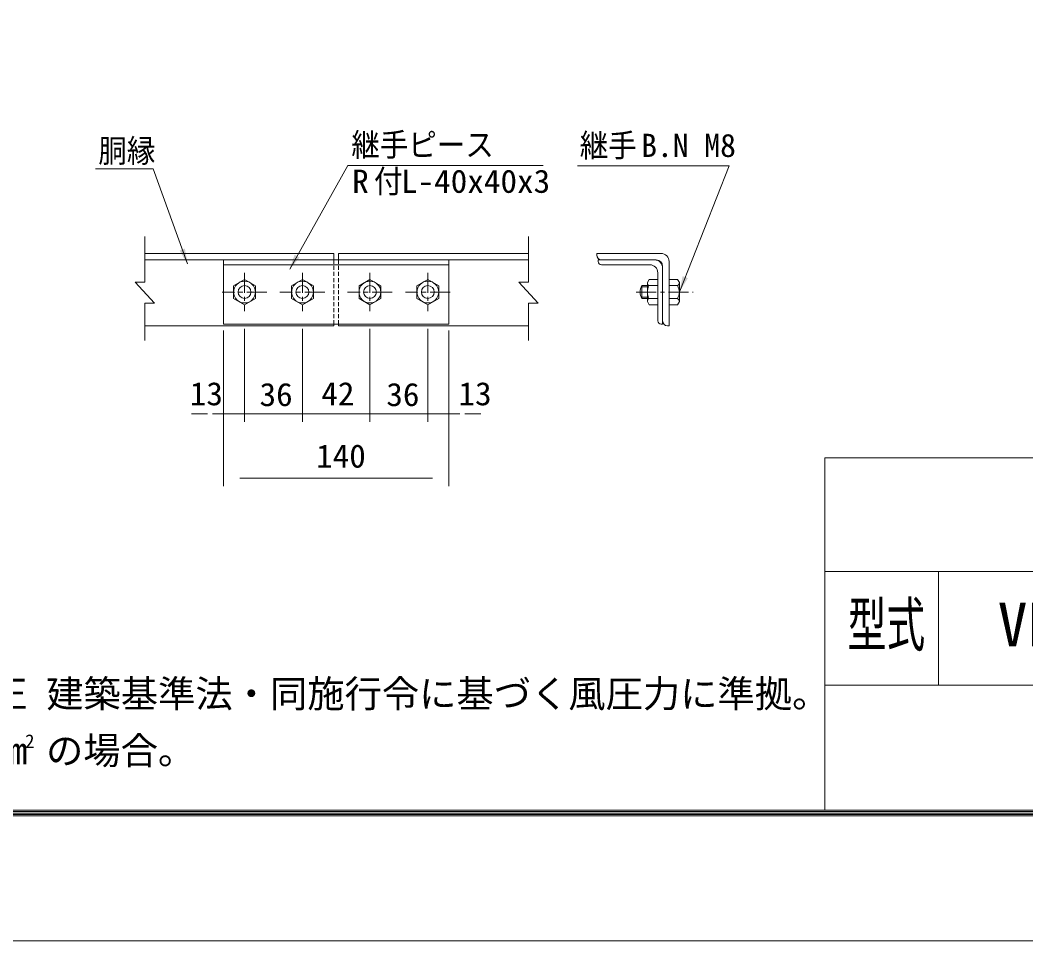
# Model space of a CAD drawing. Units: millimetres, scale not verified, with parts at other scales. Extents: x -4455 to 4455, y -3150 to 3150.
# Drawn here: x 747 to 2624, y -3150 to -1432 of the extents above; entities that cross this region are included whole.
import ezdxf
from ezdxf.enums import TextEntityAlignment as Align

# ---------------------------------------------------------------- set-up
doc = ezdxf.new("R2010")
doc.units = ezdxf.units.MM
doc.header["$LTSCALE"] = 30
doc.linetypes.add('USER1', pattern=[2, 1.25, -0.25, 0.25, -0.25])
doc.linetypes.add('USER4', pattern=[0.375, 0.25, -0.125])
doc.layers.add('0-B_7詳細', color=7, linetype='Continuous', lineweight=18)
doc.layers.add('0-F_D-TTL', color=7, linetype='Continuous', lineweight=9)
doc.layers.add('0-E_D-TTL-TXT', color=7, linetype='Continuous')
doc.styles.add('ＭＳ ゴシック', font='')
doc.styles.get('ＭＳ ゴシック').set_extended_font_data('MS Gothic')

msp = doc.modelspace()

# ---------------------------------------------------------------- linework, layer by layer
at = {"layer": '0-B_7詳細', "color": 4}
for p, q in [((979.45, -1920.9), (979.45, -1835.32)), ((1695.72, -1920.9), (1695.72, -1835.32)), ((961.45, -1920.9), (997.45, -1959.68)), ((979.45, -1920.9), (961.45, -1920.9)), ((1677.72, -1920.9), (1713.72, -1959.68)), ((1695.72, -1920.9), (1677.72, -1920.9)), ((979.45, -1959.68), (979.45, -2029.87)), ((979.45, -1959.68), (997.45, -1959.68)), ((1695.72, -1959.68), (1713.72, -1959.68)), ((1695.72, -1959.68), (1695.72, -2029.87))]:
    msp.add_line(p, q, dxfattribs=at)
at = {"layer": '0-B_7詳細', "lineweight": 9}
for p, q in [((1332.58, -1867.25), (979.45, -1867.25)), ((1332.58, -1879.25), (1332.58, -1867.25)), ((1695.72, -1867.25), (1340.98, -1867.25)), ((1340.98, -1879.25), (1340.98, -1867.25)), ((1695.72, -1879.25), (979.45, -1879.25)), ((1126.78, -1879.25), (1126.78, -1999.25)), ((1546.78, -1888.25), (1126.78, -1888.25)), ((1546.78, -1879.25), (1546.78, -1999.25)), ((1931.07, -1879.25), (1826.07, -1879.25)), ((1826.07, -1879.25), (1826.07, -1882.25)), ((1934.07, -1879.25), (1832.07, -1879.25)), ((1922.07, -1888.25), (1832.07, -1888.25)), ((1946.07, -1993.25), (1946.07, -1891.25)), ((1946.07, -1999.25), (1946.07, -1894.25)), ((1958.07, -2002.25), (1958.07, -1882.25)), ((1937.07, -1903.25), (1937.07, -1978.25)), ((1937.07, -1993.25), (1937.07, -1903.25)), ((1907.21, -1951.25), (1907.21, -1927.25)), ((1917.87, -1927.25), (1907.21, -1927.25)), ((1917.87, -1957.01), (1917.87, -1921.49)), ((1919.93, -1927.25), (1937.07, -1927.25)), ((1937.07, -1962.77), (1937.07, -1915.73)), ((1958.07, -1915.73), (1958.07, -1962.77)), ((1973.88, -1927.25), (1958.07, -1927.25)), ((1977.27, -1921.61), (1977.27, -1956.89)), ((1917.87, -1951.25), (1907.21, -1951.25)), ((1919.93, -1951.25), (1937.07, -1951.25)), ((1973.88, -1951.25), (1958.07, -1951.25)), ((1917.87, -1957.01), (1921.2, -1962.77)), ((1921.2, -1962.77), (1937.07, -1962.77)), ((1332.58, -2002.25), (979.45, -2002.25)), ((1546.78, -1999.25), (1126.78, -1999.25)), ((1332.58, -2002.25), (1332.58, -1996.25)), ((1340.98, -2002.25), (1340.98, -1996.25)), ((1695.72, -2002.25), (1340.98, -2002.25)), ((1946.07, -1999.25), (1943.07, -1999.25)), ((1958.07, -2002.25), (1955.07, -2002.25))]:
    msp.add_line(p, q, dxfattribs=at)
at = {"layer": '0-B_7詳細', "color": 3, "linetype": 'USER4'}
for p, q in [((1332.58, -1879.25), (1332.58, -1999.25)), ((1340.98, -1879.25), (1340.98, -1999.25))]:
    msp.add_line(p, q, dxfattribs=at)
at = {"layer": '0-B_7詳細', "color": 1, "linetype": 'USER1'}
for p, q in [((1165.78, -1903.31), (1165.78, -1975.05)), ((1273.78, -1903.31), (1273.78, -1975.05)), ((1399.78, -1903.31), (1399.78, -1975.05)), ((1507.78, -1903.31), (1507.78, -1975.05)), ((1207.48, -1939.25), (1123.87, -1939.25)), ((1315.48, -1939.25), (1231.87, -1939.25)), ((1441.48, -1939.25), (1357.87, -1939.25)), ((1549.48, -1939.25), (1465.87, -1939.25)), ((1896.82, -1939.25), (2002.86, -1939.25))]:
    msp.add_line(p, q, dxfattribs=at)
at = {"layer": '0-B_7詳細', "color": 1}
for p, q in [((1917.87, -1929.65), (1906, -1929.65)), ((1917.87, -1948.85), (1906, -1948.85)), ((1165.78, -2008.05), (1165.78, -2181.56)), ((1165.78, -2008.05), (1165.78, -2181.56)), ((1273.78, -2008.05), (1273.78, -2181.56)), ((1273.78, -2008.05), (1273.78, -2181.56)), ((1399.78, -2008.05), (1399.78, -2181.56)), ((1399.78, -2008.05), (1399.78, -2181.56)), ((1507.78, -2008.05), (1507.78, -2181.56)), ((1507.78, -2008.05), (1507.78, -2181.56)), ((1126.78, -2011.25), (1126.78, -2181.56)), ((1126.78, -2011.25), (1126.78, -2301.56)), ((1546.78, -2011.25), (1546.78, -2181.56)), ((1546.78, -2011.25), (1546.78, -2301.56)), ((1096.78, -2166.56), (1066.78, -2166.56)), ((1135.78, -2166.56), (1105.78, -2166.56)), ((1165.78, -2166.56), (1126.78, -2166.56)), ((1273.78, -2166.56), (1165.78, -2166.56)), ((1195.78, -2166.56), (1225.78, -2166.56)), ((1243.78, -2166.56), (1213.78, -2166.56)), ((1273.78, -2166.56), (1399.78, -2166.56)), ((1303.78, -2166.56), (1333.78, -2166.56)), ((1369.78, -2166.56), (1339.78, -2166.56)), ((1399.78, -2166.56), (1507.78, -2166.56)), ((1429.78, -2166.56), (1459.78, -2166.56)), ((1477.78, -2166.56), (1447.78, -2166.56)), ((1507.78, -2166.56), (1546.78, -2166.56)), ((1537.78, -2166.56), (1567.78, -2166.56)), ((1576.78, -2166.56), (1606.78, -2166.56)), ((1156.78, -2286.56), (1516.78, -2286.56))]:
    msp.add_line(p, q, dxfattribs=at)
for points in [[(1722.84, -1702.76), (1358.36, -1702.76), (1250.05, -1896.64)], [(1787.1, -1703.74), (2070.53, -1703.74), (1978.01, -1937.39)], [(887.46, -1709.35), (995.37, -1709.35), (1059.04, -1886.27)]]:
    msp.add_lwpolyline(points, dxfattribs=at)
at = {"layer": '0-B_7詳細', "lineweight": 9}
for points in [[(1943.07, -1867.25), (1823.07, -1867.25), (1823.07, -1870.25)], [(1917.87, -1921.49), (1921.2, -1915.73), (1937.07, -1915.73)], [(1977.27, -1921.61), (1973.88, -1915.73), (1958.07, -1915.73)], [(1977.27, -1956.89), (1973.88, -1962.77), (1958.07, -1962.77)]]:
    msp.add_lwpolyline(points, dxfattribs=at)
for points in [[(1165.78, -1915.73), (1145.41, -1927.49), (1145.41, -1951.01), (1165.78, -1962.77), (1186.15, -1951.01), (1186.15, -1927.49)], [(1273.78, -1915.73), (1253.41, -1927.49), (1253.41, -1951.01), (1273.78, -1962.77), (1294.15, -1951.01), (1294.15, -1927.49)], [(1399.78, -1915.73), (1379.41, -1927.49), (1379.41, -1951.01), (1399.78, -1962.77), (1420.15, -1951.01), (1420.15, -1927.49)], [(1507.78, -1915.73), (1487.41, -1927.49), (1487.41, -1951.01), (1507.78, -1962.77), (1528.15, -1951.01), (1528.15, -1927.49)]]:
    msp.add_lwpolyline(points, close=True, dxfattribs=at)
for centre, radius in [((1165.78, -1939.25), 20.4), ((1165.78, -1939.25), 12), ((1273.78, -1939.25), 20.4), ((1273.78, -1939.25), 12), ((1399.78, -1939.25), 20.4), ((1399.78, -1939.25), 12), ((1507.78, -1939.25), 20.4), ((1507.78, -1939.25), 12)]:
    msp.add_circle(centre, radius, dxfattribs=at)
for centre, radius, start, end in [((1832.07, -1870.25), 9, 180, 270), ((1943.07, -1882.25), 15, 0, 90), ((1832.07, -1882.25), 6, 180, 270), ((1922.07, -1903.25), 15, 0, 90), ((1922.07, -1903.25), 15, 0, 90), ((1931.07, -1894.25), 15, 0, 90), ((1934.07, -1891.25), 12, 0, 90), ((1928, -1939.25), 24, 150, 210), ((1926.96, -1921.49), 9.09, 180, 219.3382), ((1953.87, -1939.25), 36, 160.52878, 199.47122), ((1971.39, -1921.91), 5.88, 294.94299, 2.968), ((1954.36, -1939.25), 22.91, 328.40741, 31.59259), ((1926.96, -1957.01), 9.09, 140.6618, 180), ((1971.39, -1956.58), 5.88, 357.032, 65.05701), ((1943.07, -1993.25), 6, 180, 270), ((1955.07, -1993.25), 9, 180, 270)]:
    msp.add_arc(centre, radius, start, end, dxfattribs=at)
at = {"layer": '0-B_7詳細', "color": 1}
for points in [[(1059.72, -1888.15), (1044.66, -1861.69), (1054.46, -1858.16)], [(1249.07, -1898.38), (1259.15, -1869.65), (1268.25, -1874.74)], [(1977.27, -1939.25), (1983.47, -1909.43), (1993.16, -1913.27)]]:
    msp.add_solid(points, dxfattribs=at)
at = {"layer": '0-F_D-TTL'}
for p, q in [((2248.64, -2248.64), (2248.64, -2906.26)), ((2248.64, -2248.64), (4157.86, -2248.64)), ((2248.64, -2460.77), (4157.86, -2460.77)), ((2460.77, -2460.77), (2460.77, -2672.91)), ((2248.64, -2672.91), (4157.86, -2672.91))]:
    msp.add_line(p, q, dxfattribs=at)
at = {"layer": '0-F_D-TTL', "color": 2, "lineweight": 18}
msp.add_lwpolyline([(-4454.85, 3150.21), (4454.85, 3150.21), (4454.85, -3150.21), (-4454.85, -3150.21)], close=True, dxfattribs=at)
at = {"layer": '0-F_D-TTL'}
for points in [[(-4168.47, 2916.87), (4168.47, 2916.87), (4168.47, -2916.87), (-4168.47, -2916.87)], [(-4165.81, 2914.21), (4165.81, 2914.21), (4165.81, -2914.21), (-4165.81, -2914.21)], [(-4163.16, 2911.56), (4163.16, 2911.56), (4163.16, -2911.56), (-4163.16, -2911.56)], [(-4160.51, 2908.91), (4160.51, 2908.91), (4160.51, -2908.91), (-4160.51, -2908.91)], [(-4157.86, 2906.26), (4157.86, 2906.26), (4157.86, -2906.26), (-4157.86, -2906.26)]]:
    msp.add_lwpolyline(points, close=True, dxfattribs=at)

# ---------------------------------------------------------------- texts
at = {"layer": '0-B_7詳細', "color": 3, "style": 'ＭＳ ゴシック'}
for s, width, p in [('胴縁', 0.9, (892.93, -1710.17)), ('継手ピース', 0.9, (1365.04, -1698.91)), ('継手', 0.9, (1791.36, -1700.15)), ('付', 0.9, (1407.34, -1767.05)), ('R', 1.05, (1366.61, -1767.05)), ('L-40x40x3', 1.05, (1457.68, -1767.05)), ('13', 1.05, (1063.53, -2163.59)), ('36', 1.05, (1193.7, -2165.06)), ('42', 1.05, (1308.96, -2163.59)), ('36', 1.05, (1430.36, -2165.06)), ('13', 1.05, (1565.03, -2163.59)), ('140', 1.05, (1299.28, -2279.89))]:
    msp.add_text(s, height=43.33, dxfattribs=dict(at, width=width)).set_placement(p, align=Align.BOTTOM_LEFT)
msp.add_text('B.N M8', height=43.33, dxfattribs=at).set_placement((1906.07, -1700.15), align=Align.BOTTOM_LEFT)
at = {"layer": '0-E_D-TTL-TXT', "style": 'ＭＳ ゴシック', "width": 0.65}
msp.add_text('型式', height=81.64, dxfattribs=at).set_placement((2291.35, -2624.97), align=Align.BOTTOM_LEFT)
at = {"layer": '0-E_D-TTL-TXT', "style": 'ＭＳ ゴシック'}
for s, height, p in [('VB5型H1200', 81.64, (2571.51, -2624.97)), ('（設計条件）風荷重：昭和57年改正 建築基準法・同施行令に基づく風圧力に準拠。', 51.03, (-352.62, -2729.76)), ('（基礎条件）長期許容地耐力98kN/m の場合。', 51.03, (-352.62, -2835.83)), ('2', 25.51, (756.29, -2797.85))]:
    msp.add_text(s, height=height, dxfattribs=at).set_placement(p, align=Align.BOTTOM_LEFT)

doc.saveas('drawing.dxf')
